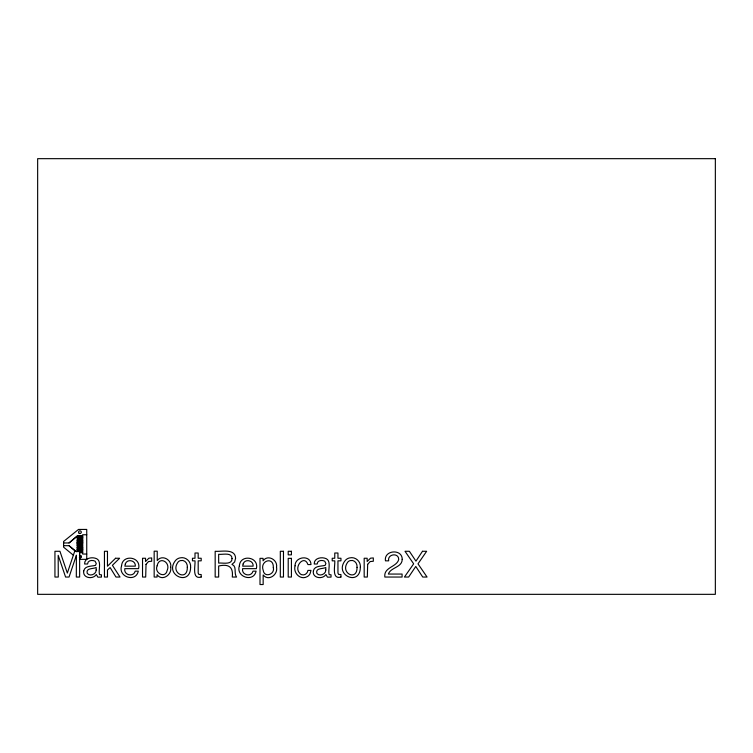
<?xml version="1.0" encoding="UTF-8"?>
<svg xmlns="http://www.w3.org/2000/svg" width="753" height="753" viewBox="0 0 753 753"><rect width="100%" height="100%" fill="white"/><g stroke="black" fill="none" stroke-linecap="round" stroke-linejoin="round"><path stroke-width="1.13" d="M63.6 542.96L69.041 542.96L77.211 535.92L82.651 535.92M69.041 542.96L77.211 536.192L82.651 536.192M86.736 534.752L82.651 534.752L82.651 554.039L86.736 554.039M82.651 536.898L77.211 536.898L77.211 537.924L82.651 537.924M77.211 537.162L82.651 537.162M77.211 537.651L82.651 537.651M82.651 538.621L77.211 538.621L77.211 539.647L82.651 539.647M82.651 540.353L77.211 540.353L77.211 541.379L82.651 541.379M77.211 540.626L82.651 540.626M77.211 541.106L82.651 541.106M82.651 542.085L77.211 542.085L77.211 546.565L82.651 546.565M77.211 542.348L82.651 542.348M77.211 542.838L82.651 542.838M77.211 543.111L82.651 543.111M77.211 543.807L82.651 543.807M77.211 544.833L82.651 544.833M77.211 545.539L82.651 545.539M63.6 545.68L69.041 545.68L76.392 551.78M82.651 547.271L77.211 547.271L77.211 548.297L82.651 548.297M77.211 547.535L82.651 547.535M77.211 548.024L82.651 548.024M82.651 548.993L77.211 548.993L77.211 550.019L82.651 550.019M77.211 549.266L82.651 549.266M77.211 549.756L82.651 549.756M82.651 550.725L77.211 550.725L77.211 551.751M79.385 551.751L82.651 551.751M79.385 552.457L82.651 552.457M79.385 552.721L82.651 552.721M79.423 559.347L86.736 559.347L86.736 529.434L78.51 529.434L63.6 541.473L63.6 547.167L73.163 555.046M69.041 545.68L75.573 551.318M79.611 555.3A1.365 1.365 0 0 1 81.296 556.655A1.365 1.365 0 0 1 79.554 557.926M79.413 555.667A1.092 1.092 0 0 1 81.023 556.646A1.092 1.092 0 0 1 79.366 557.559M76.392 555.309L76.317 577.043L79.639 577.043L79.639 551.281L74.688 551.281L67.337 573.061L59.939 551.281L54.941 551.281L54.941 577.043L58.273 577.043L58.179 555.309L65.586 577.043L69.041 577.043L76.392 555.309M273.32 567.536C275.212 574.501 264.134 578.191 263.202 570.322C259.653 560.618 273.8 556.128 273.32 567.536M157.161 565.748C153.894 573.033 165.444 579.038 167.157 570.454C170.95 562.077 159.015 555.789 157.161 565.748M170.705 567.291C172.183 574.755 161.989 581.805 157.076 574.643L157.076 577.043L154.167 577.043L154.167 551.187L157.236 551.187L157.236 560.543C162.027 554.161 172.192 559.837 170.705 567.291M190.613 567.254C190.481 586.907 163.853 574.991 175.515 560.524A7.756 7.756 0 0 1 180.042 557.888C185.699 556.476 191.243 561.503 190.613 567.254M295.063 565.832C293.021 572.882 300.315 580.572 307.233 576.619A6.448 6.448 0 0 0 310.076 573.626L310.989 570.398L307.921 570.398C307.553 573.221 304.927 575.518 302.028 574.765A3.869 3.869 0 0 1 299.468 572.958C293.642 566.576 304.419 554.274 307.921 564.571L310.989 564.571C310.867 554.519 294.752 556.392 295.063 565.832M360.339 567.254C360.198 586.907 333.57 574.991 345.232 560.524A7.756 7.756 0 0 1 349.769 557.888C355.416 556.476 360.969 561.503 360.339 567.254M121.572 565.851C117.779 576.939 135.851 582.878 138.307 571.15L135.201 571.15C133.676 577.4 123.52 575.32 124.8 568.656L138.571 568.656C141.583 556.721 122.315 553.869 121.572 565.851M239.369 565.851C235.576 576.939 253.657 582.878 256.105 571.15L253.008 571.15C251.474 577.4 241.318 575.32 242.607 568.656L256.368 568.656C259.39 556.721 240.113 553.869 239.369 565.851M276.539 567.235C278.196 574.643 268.369 581.768 263.164 574.934L263.164 584.535L260.001 584.535L260.001 558.35L263.07 558.35L263.07 560.834C267.644 554.114 277.932 559.799 276.539 567.235M232.046 558.557C232.112 565.23 222.549 562.613 218.662 563.084L218.662 554.274C222.54 554.876 231.877 551.902 232.046 558.557M83.752 570.878C82.284 578.116 92.901 579.857 96.337 574.558L97.834 577.156L101.42 577.127L101.42 574.803L99.537 574.605C98.041 569.579 102.615 559.667 94.897 558.114C90.699 556.966 84.261 558.641 84.618 563.997L87.564 563.997C87.64 560.204 92.487 559.799 95.113 561.192L96.262 563.536L95.509 565.362C91.593 566.407 84.807 565.625 83.752 570.878M313.38 570.878C311.911 578.116 322.519 579.857 325.955 574.558L327.461 577.156L331.038 577.127L331.038 574.803L329.155 574.605C327.659 569.579 332.233 559.667 324.524 558.114C320.317 556.966 313.888 558.641 314.236 563.997L317.182 563.997C317.267 560.204 322.105 559.799 324.741 561.192L325.889 563.536L325.127 565.362C321.211 566.407 314.434 565.625 313.38 570.878M402.206 559.366C402.168 567.564 390.675 567.235 388.36 574.059L402.083 574.059L402.083 577.043L384.839 577.043C383.512 567.037 396.737 567.235 398.714 559.507C398.836 552.373 387.202 553.935 388.661 560.834L385.451 560.834C383.691 549.897 402.394 548.608 402.206 559.366M187.318 567.348C187.61 581.57 170.376 573.231 177.67 562.679A4.292 4.292 0 0 1 180.532 560.609C184.636 559.432 187.845 563.451 187.318 567.348M357.035 567.348C357.327 581.57 340.102 573.231 347.387 562.679A4.292 4.292 0 0 1 350.249 560.609C354.362 559.432 357.562 563.451 357.035 567.348M235.585 558.227L234.635 562.011L231.952 564.383C236.847 566.162 234.117 572.252 235.887 575.894L236.574 577.043L232.291 577.043C233.43 566.971 228.827 563.724 218.662 565.992L218.662 577.043L215.17 577.043L215.17 551.281C221.26 551.864 235.218 548.156 235.585 558.227M96.177 570.03C96.431 574.323 89.616 576.873 87.197 573.268C85.757 567.687 93.146 569.155 96.177 567.489L96.177 570.03M325.795 570.03C326.049 574.323 319.234 576.873 316.825 573.268C315.375 567.687 322.764 569.155 325.795 567.489L325.795 570.03M146.016 564.355L145.696 577.043L142.533 577.043L142.533 558.255L145.536 558.255L145.536 561.503L148.887 558.18L151.673 557.926L151.673 561.258L148.529 561.55L146.016 564.355M367.652 564.355L367.332 577.043L364.179 577.043L364.179 558.255L367.172 558.255L367.172 561.503L370.532 558.18L373.319 557.926L373.319 561.258L370.165 561.55L367.652 564.355M125.327 563.941L124.885 566.152L135.324 566.152C135.945 560.317 127.135 558.453 125.327 563.941M243.125 563.941L242.692 566.152L253.13 566.152C253.742 560.317 244.941 558.453 243.125 563.941M422.48 551.281L415.957 561.136L409.378 551.281L405.01 551.281L413.661 563.837L404.427 577.043L408.644 577.043L415.778 566.454L422.725 577.043L427.055 577.043L417.99 563.837L426.64 551.281L422.48 551.281M115.576 558.255L107.472 566.237L107.472 551.281L104.441 551.281L104.441 577.043L107.472 577.043L107.472 569.993L110.117 567.574L115.981 577.043L120.009 577.043L112.413 565.296L119.614 558.255L115.576 558.255M201.192 577.043C191.61 579.819 195.479 565.616 194.999 560.834L192.457 560.834L192.457 558.255L194.999 558.255L194.999 553.013L198.19 553.013L198.19 558.255L201.192 558.255L201.192 560.834L198.19 560.834L198.19 573.099L198.858 574.417L201.192 574.558L201.192 577.043M340.949 577.043C331.367 579.819 335.236 565.616 334.765 560.834L332.214 560.834L332.214 558.255L334.765 558.255L334.765 553.013L337.956 553.013L337.956 558.255L340.949 558.255L340.949 560.834L337.956 560.834L337.956 573.099L338.615 574.417L340.949 574.558L340.949 577.043M715.35 158.667L37.65 158.667L37.65 594.333L715.35 594.333L715.35 158.667M283.476 551.281L280.314 551.281L280.314 577.043L283.476 577.043L283.476 551.281M291.42 551.281L288.211 551.281L288.211 554.857L291.42 554.857L291.42 551.281M291.42 558.35L288.211 558.35L288.211 577.043L291.42 577.043L291.42 558.35M79.197 533.303A1.365 1.365 0 0 0 81.296 532.23A1.365 1.365 0 0 0 79.31 530.95A1.365 1.365 0 0 0 79.197 533.303"/></g></svg>
